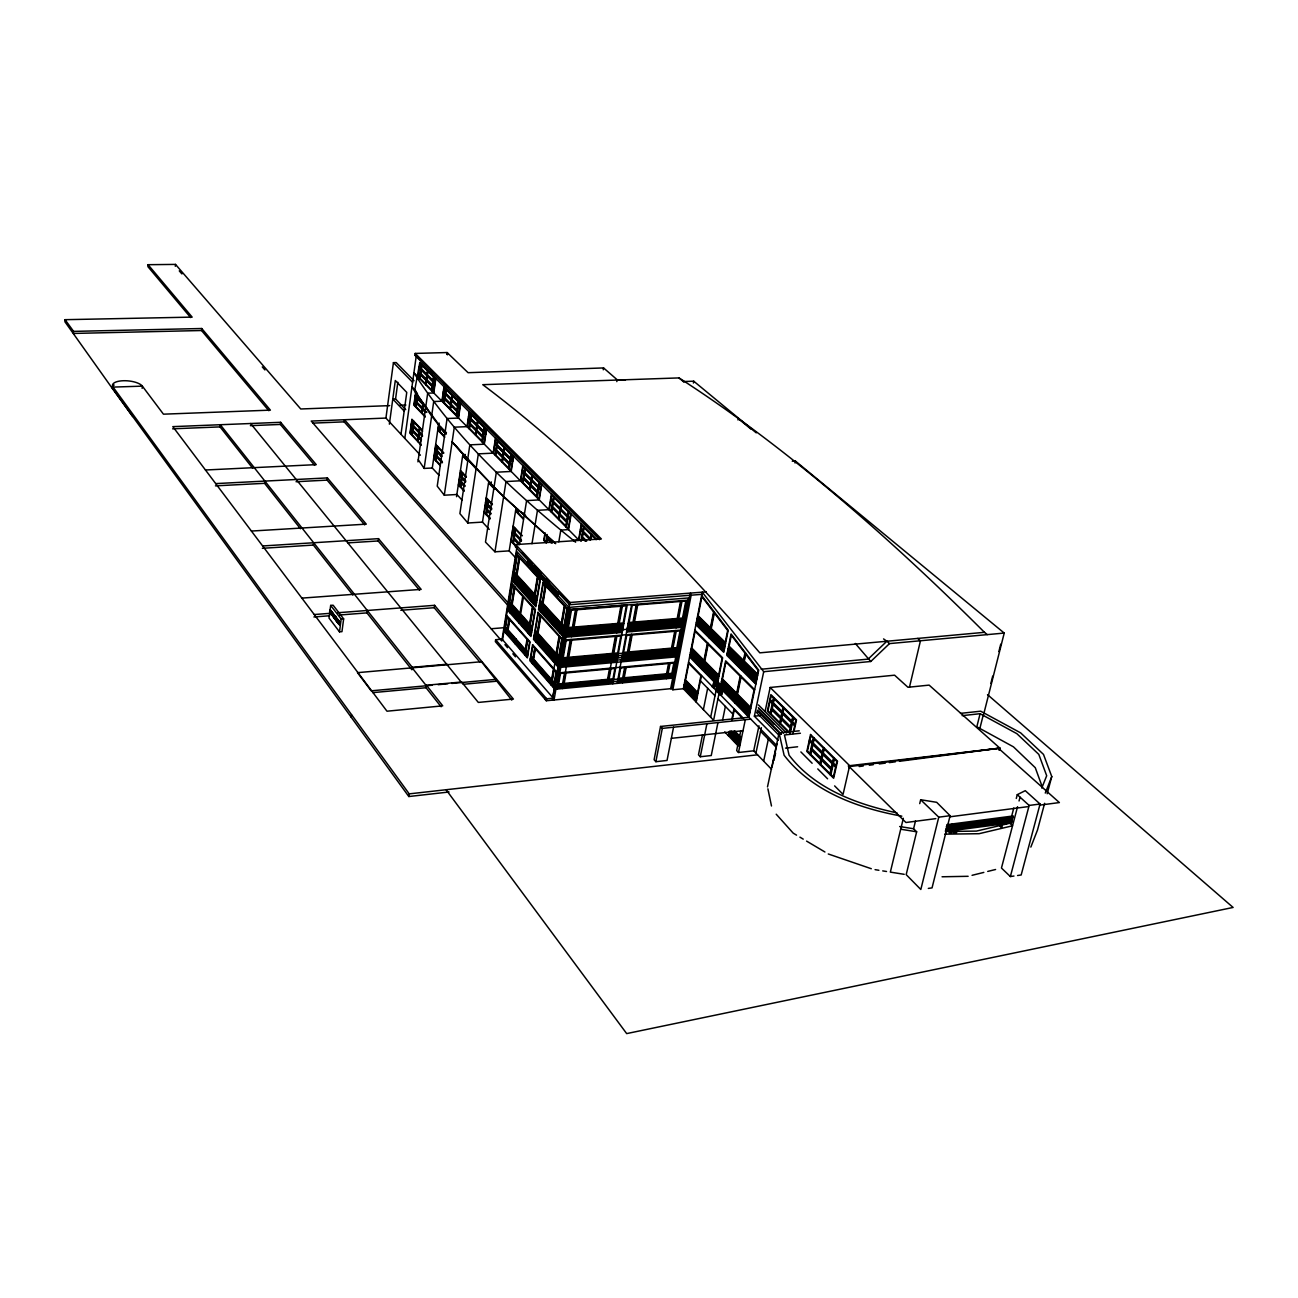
<?xml version="1.0" encoding="UTF-8"?>
<svg xmlns="http://www.w3.org/2000/svg" width="1298" height="1298" viewBox="0 0 1298 1298"><rect width="100%" height="100%" fill="white"/><g stroke="black" fill="none" stroke-linecap="round" stroke-linejoin="round"><path stroke-width="1.5" d="M551.472 586.42C551.05 586.631 550.741 587.832 551.65 587.945M333.748 615.609L333.846 615.852A4.429 1.623 85.9 0 1 333.732 616.696L333.44 616.404A4.332 1.59 85.8 0 1 333.537 615.755L333.764 615.982A3.018 1.103 85.9 0 1 333.667 616.599L333.716 615.56M330.26 613.062L330.211 612.202A4.316 1.59 85.9 0 1 330.309 611.536L331.996 613.63A4.543 1.655 85.9 0 1 331.899 614.279L330.73 613.63L330.974 611.488A4.316 1.59 85.9 0 0 330.893 612.153L330.925 612.997L331.412 611.228L329.773 611.407L332.126 612.607L329.578 612.121L329.903 610.174L330.974 610.644L330.617 613.467L330.633 612.039M332.921 615.56L334.413 616.647A4.429 1.623 85.9 0 0 334.511 615.982L334.203 615.706A4.332 1.59 85.8 0 0 334.105 616.355L333.862 617.718L335.225 617.962A4.348 1.59 85.8 0 0 335.127 618.611L335.371 619.698L337.48 619.146L337.091 621.985L336.993 619.422M333.132 614.814L334.835 615.723L334.235 618.189L336.912 618.4M336.263 619.941L335.744 617.816L335.306 619.6L337.658 619.373L337.772 622.829L337.805 620.412A4.348 1.606 85.8 0 0 337.707 621.077L337.772 622.829L338.6 622.213A4.348 1.606 85.8 0 1 338.697 621.564L338.989 621.839A4.446 1.639 85.8 0 1 338.892 622.505L338.226 620.12L335.809 620.266L336.117 617.767L335.306 619.324M338.34 623.575L337.967 620.249L338.389 622.618A4.446 1.639 85.8 0 0 338.324 621.888L338.015 621.612A4.348 1.606 85.8 0 0 337.918 622.277L338.535 623.819L339.151 621.32L338.21 623.397L339.492 624.078L339.362 623.218A4.365 1.606 85.8 0 1 339.459 622.569L338.226 622.553M339.346 621.58L338.778 624.16L338.697 623.283A4.365 1.606 85.8 0 1 338.794 622.618L338.875 622.618M330.941 611.52L331.607 611.472C331.753 615.301 330.081 611.553 332.515 612.656L332.256 614.765A2.807 1.022 85.9 0 0 332.353 614.149L332.434 614.019A4.543 1.671 85.9 0 1 332.337 614.846L332.256 614.765M834.63 785.89L843.067 794.376L849.655 765.674L999.882 748.151L999.33 750.276L999.882 748.151L929.125 685.117L907.951 687.275L894.582 675.187L770.168 687.469L765.139 711.207M337.691 621.693L337.983 620.736M529.973 563.154C530.476 563.851 528.821 564.273 529.876 565.539M332.353 614.798L332.564 614.23A4.543 1.671 85.9 0 0 332.661 613.581L332.596 613.548A2.807 1.022 85.9 0 1 332.531 614.035L332.953 614.603A2.807 1.022 85.9 0 0 333.018 614.1L333.099 614.132A4.543 1.671 85.9 0 1 333.002 614.781L330.941 613.905L331.671 613.483M545.777 580.855C543.976 580.417 545.436 580.141 545.29 582.039M551.147 586.193L551.553 587.426L551.131 586.453M337.934 621.077L336.928 620.298M338.648 622.488L338.924 621.774A3.034 1.12 85.8 0 1 338.827 622.407L338.778 623.77M556.696 592.926C557.231 590.038 554.814 595.165 557.085 594.046L557.767 595.425L557.069 593.738M334.219 617.524L334.43 615.544L334.024 617.929L335.355 617.491M339.005 623.511L339.119 621.985M339.119 622.959L339.216 621.418L336.133 620.687L336.458 618.74L336.653 621.369L338.583 620.996L338.145 623.316M389.724 405.625L300.747 408.984L175.506 264.403L148.069 264.695L192.153 317.118L65.062 319.681L64.9 321.726L112.894 389.238L408.821 796.534L449.076 791.991M65.062 319.681L73.58 331.379L73.418 333.44L201.531 330.519L268.848 410.72M335.517 618.124L334.332 617.41L334.657 615.463M336.182 618.075L335.89 617.897A4.348 1.59 85.8 0 0 335.793 618.562L335.841 619.422L336.993 618.497L336.685 619.568M758.373 712.018L757.464 711.272L756.653 712.618L779.4 735.641M148.069 264.695L147.891 266.625L190.66 317.572M142.147 388.362L142.358 386.139A15.333 5.776 5.4 0 0 123.359 380.736A15.333 5.776 5.4 0 0 113.088 387.096L112.894 389.335A15.316 5.792 5.4 0 1 114.143 385.003M333.927 617.799C336.052 613.97 330.536 617.572 332.58 613.678L333.262 614.068M175.311 266.317L175.506 264.403M334.527 617.67L335.955 617.167L334.965 615.869L334.641 617.799L334.722 616.988M338.6 621.304L338.47 623.738L339.865 623.705L339.005 622.878M201.531 330.519L201.742 328.508L73.58 331.379M330.601 611.098L330.098 612.786L329.903 610.174M331.704 612.526L331.493 614.619L333.846 614.392L333.635 616.485L334.024 614.635L332.661 614.733M335.744 617.816L335.468 619.292M339.167 624.663C338.567 619.925 340.011 626.415 339.151 624.111M339.849 624.598L339.995 622.423L339.833 624.046M252.721 468.27L220.027 426.896L220.271 424.722L412.245 667.302L411.888 669.768L366.945 612.883L367.269 610.482M333.992 615.512L335.29 617.215L334.965 619.162L333.667 617.459L334.089 614.717M335.29 618.075L335.371 619.065M337.172 620.72L336.993 619.876M339.752 622.748L339.865 623.705M331.509 613.727L332.694 613.127L331.412 611.228M330.73 613.63L332.11 613.581A2.807 1.022 85.9 0 1 331.85 614.084L331.98 612.396M330.114 611.893L330.195 611.082L330.341 613.045M330.876 611.017L329.773 611.407M334.105 618.043L334.186 615.836M335.711 618.27L335.614 619.097L335.257 618.205M336.296 619.049L336.377 618.221L334.9 619.065L335.29 616.29M339.281 622.943L338.827 623.267M542.759 576.88C540.763 581.958 544.008 574.462 541.98 578.113C538.751 570.958 541.947 580.806 539.546 573.976M334.884 617.475L335.062 615.982M554.149 591.304C555.869 588.919 550.758 592.277 554.538 588.708M300.487 528.757L264.614 483.327L264.873 481.087M314.684 465.333L280.368 424.446L280.628 422.304L172.829 426.636L386.982 711.207L442.748 705.852L426.425 685.23L461.634 682.002L478.329 702.429L513.408 699.07L434.57 605.322L337.805 612.737M330.584 611.893L330.779 610.401M352.894 595.084L313.386 545.063L313.678 542.742M364.689 524.879L327.112 480.114L327.388 477.907L215.695 483.602M530.411 565.23L531.207 566.074M507.989 605.501L344.181 421.85L344.457 419.741L508.378 603.148M330.666 605.403L329.027 618.075L339.508 631.85L341.958 631.655L343.646 618.886L333.115 605.209L330.666 605.403L341.179 619.081L339.508 631.85M529.681 563.202L529.487 565.279L529.957 563.413M420.406 455.209L385.928 418.07L393.424 362.645L396.198 362.564L414.046 380.768M389.368 424.186L395.306 380.509L406.761 392.402L400.985 434.278M351.158 717.177L351.515 714.614M405.706 409.649L395.566 398.957L397.837 382.277M419.514 590.201L378.172 540.958L378.497 538.654L262.634 545.971M599.546 539.644L414.954 355.327L415.214 353.429L447.112 352.537L468.091 372.688L603.586 367.934L617.15 379.746L625.555 379.746L616.875 380.168M404.814 438.399L416.285 355.701L420.584 359.984M411.888 435.317L413.851 421.282M415.831 407.183L417.583 394.592M419.806 378.789L421.801 364.478M417.745 441.58L419.741 427.496M421.736 413.332L423.067 403.856M425.76 384.825L427.788 370.449M417.956 461.861L427.691 393.18L433.792 392.969L435.836 378.529M431.763 390.909L433.824 376.501M439.065 475.311L432.283 468.01L424.154 468.416L433.71 401.52L441.92 401.212L444.013 386.69M446.837 354.435L447.112 352.537M447.518 352.926L447.437 354.808M432.283 468.01L438.594 424.284M439.097 423.067L438.14 429.654L439.6 431.179L440.2 427.058M435.657 460.709L437.718 446.463M439.795 432.153L440.493 427.35L445.409 432.461M443.965 403.289L446.074 388.751M450.163 409.568L452.304 394.981M462.088 500.119L456.88 494.506L444.289 495.203L454.3 427.188L467.004 426.653L469.211 411.888M456.425 415.928L458.583 401.277M460.693 403.386L458.535 418.053L447.08 418.524L437.231 486.166L444.289 495.203M479.887 662.126L434.213 607.707L434.57 605.322M408.821 796.534L409.211 793.873L113.088 387.096L142.358 386.139L163.451 414.176L270.39 410.136L201.742 328.508M441.109 706.777L426.052 687.729L426.425 685.23M456.539 496.696L462.623 455.923L467.312 460.79M464.976 454.349L464.554 457.139L463.029 455.549M460.401 487.156L462.575 472.683M464.749 458.129L465.236 454.884M469.146 428.811L471.352 414.046M475.587 435.365L477.826 420.52M489.281 529.422L482.483 522.104L467.832 522.997L478.345 453.862L493.143 453.148L495.463 438.156M250.611 423.505L461.553 682.537M482.11 441.969L484.381 427.074M331.039 611.601L331.104 612.332M486.588 429.281L484.3 444.192L469.844 444.857L467.621 459.735L503.608 496.761L555.268 543.213M482.483 522.104L488.535 482.905L494.749 489.378M486.182 514.689L488.454 499.99M490.758 485.209L491.261 481.899M495.365 455.403L497.702 440.395M502.099 462.234L504.451 447.161M515.777 557.962L509.189 550.871L494.944 551.812L506.009 481.558L520.401 480.795L522.834 465.544M508.897 469.13L511.282 453.992M513.586 456.296L511.185 471.45L496.355 472.212L485.484 542.093L494.944 551.812M509.189 550.871L516.101 507.68M495.641 639.703L546.636 698.795L553.273 698.162L502.099 639.168L495.641 639.703L495.333 641.601L546.296 700.742L671.715 688.589L672.835 689.773L683.365 688.751L713.608 720.293L719.043 693.408L743.624 718.524M518.113 509.514L517.659 512.402L516.004 510.666M513.051 543.408L515.452 528.464M517.87 513.44L518.405 510.082M522.721 483.148L525.171 467.88M415.214 353.429L601.363 538.946L515.695 544.592L515.338 546.75L569.562 604.738L701.845 594.354M502.099 639.168L516.929 547.221L515.841 547.285M511.785 700.109L481.461 661.72L357.485 672.656L371.163 690.828L432.218 685.23M502.586 639.719L516.815 551.553L568.394 606.815L552.753 697.545M504.468 631.672L507.015 615.82L530.038 641.845L527.377 657.891L503.981 631.104M519.622 543.797L526.599 500.622L539.238 499.892L541.769 484.479M529.746 490.271L532.229 474.954M506.918 634.462L509.481 618.611M510.341 613.305L514.673 586.599M515.111 583.922L519.476 556.939M536.853 497.475L539.368 482.077M527.442 563.316L527.994 561.077M528.383 562.813L527.929 562.342M515.322 644.084L516.133 639.103M518.811 622.813L520.206 614.262M531.985 543.748L537.469 510.325L548.859 509.66L551.439 494.149M531.077 565.928C529.422 566.593 530.655 562.586 530.785 566.415M531.288 567.048L531.288 564.598L530.655 566.269M531.937 567.745L530.963 567.08L531.288 564.598M531.596 567.761L531.628 564.971M334.706 617.88L335.192 616.161M533.624 569.562L533.592 567.064L531.953 565.685L534.046 570.195L532.391 568.605L533.121 566.934M532.569 566.253C532.261 571.298 531.482 565.101 533.024 566.739M532.245 565.896L533.072 566.512M532.066 568.264L532.375 566.415M533.397 569.692L534.062 567.567L534.208 570.049M533.721 569.66L534.062 567.567M535.084 569.043C535.344 575.274 536.723 565.733 535.393 571.639M535.506 569.4L535.587 571.331L535.425 569.4M535.068 571.104L535.425 569.027M535.717 572.175L536.723 572.872L535.717 572.175C534.776 568.021 538.41 572.061 536.155 570.455L535.879 572.077M536.042 572.142L536.382 570.049M536.512 571.899L536.334 571.331M537.291 571.396L537.404 573.602M537.697 572.321L537.421 573.992L537.615 571.38M537.421 573.992C539.027 568.995 537.291 577.74 538.102 571.899M538.751 572.596C537.761 578.973 539.222 569.303 538.021 574.187L538.913 574.089M544.884 533.592L543.765 540.406L546.166 542.905L547.01 537.794L551.877 542.824M524.846 654.987L527.507 638.957M528.4 633.602L532.861 606.637M533.316 603.911L537.843 576.653M545.387 533.007L544.219 540.033L545.955 541.834L547.172 534.516M538.978 572.824C540.082 574.089 538.248 572.126 538.297 574.933M539.368 574.576C537.891 571.98 541.574 576.734 539.238 575.777C538.54 572.45 541.85 575.144 540.731 576.231M330.244 612.072L330.568 610.125M331.315 612.445L331.104 614.116L332.142 614.019M331.671 611.569L331.607 613.84M333.959 614.554L333.505 616.323L333.067 615.009M333.067 615.998L333.294 614.603L332.969 616.534C338.729 616.745 332.905 615.106 334.219 616.858M337.74 620.866L335.89 620.363L336.425 617.751M540.276 577.058L540.812 574.803M551.293 512.11L553.873 496.599M546.62 542.548L547.237 538.865L551.196 542.97M541.947 576.02C539.952 580.79 542.596 572.97 541.98 578.113M541.217 578.081L541.444 575.841M543.294 579.914L542.613 578.551C543.408 579.589 542.223 576.085 541.639 578.129M543.408 578.227L544.819 579.086L544.479 581.179L543.781 577.967M543.424 580.449L544.073 578.551M544.138 581.212L543.878 578.73M532.456 663.716L535.165 647.621M536.058 642.234L540.601 615.138M541.055 612.413L545.647 585.041M546.912 581.699L547.091 584.36L546.912 581.699L547.091 583.354L548.145 582.64L547.285 584.197M558.627 519.557L561.239 503.965M330.974 610.644L330.114 610.449M331.85 612.705L331.525 614.652L332.369 612.478L330.098 612.786M332.288 615.041L333.083 613.419L332.272 613.711M334.089 615.155L332.58 614.116L332.548 615.56M333.716 614.23L333.148 616.793L332.937 613.224M332.775 616.29L333.245 613.63M333.083 616.696L333.343 614.684M334.706 616.501L334.608 618.708L336.636 619.406L336.701 618.124L337.48 619.146M335.436 618.854L335.647 617.183M335.565 619.016L335.858 617.037M336.782 621.093L337.302 619.357M337.512 622.488L337.658 619.373M551.488 586.177L550.303 587.816L547.967 585.317L548.324 583.208L549.654 584.246L548.746 583.565M547.967 585.317L548.648 583.175M548.778 585.041L548.6 584.457M549.005 586.144C549.086 581.585 548.794 588.108 551.472 588.594M549.168 586.209L549.508 584.1M549.606 587.069L550.384 585.317M549.946 587.037L550.303 584.944M550.433 586.81L550.806 586.55M558.821 541.801L560.801 530.103L568.54 529.6L571.201 513.927M552.98 587.816C551.017 584.895 554.1 590.282 554.1 591.547M551.423 587.28L552.364 587.426L551.845 589.47L552.039 587.459M552.883 587.702L552.429 590.087L552.542 587.718M555.414 592.44L554.473 592.277L554.165 589.13M553.808 591.596L555.025 590.006L554.473 592.277M554.798 592.245C556.29 588.189 554.327 593.559 557.166 593.04M566.042 527.085L568.702 511.428M555.512 593.397L555.706 590.736M333.57 615.398L332.986 614.197M336.896 621.677L336.263 620.412M338.421 620.801L337.999 622.732L337.496 620.525M339.411 621.661L339.135 623.673L339.557 622.569M545.306 699.59L545.647 697.643M546.296 700.742L546.636 698.795M603.262 369.8L603.586 367.934M334.9 618.14L335.16 616.599M551.115 685.068L559.535 635.988M560.022 633.229L564.76 605.566M573.116 540.163L578.6 539.806L581.309 524.051M579.086 539.433L580.644 530.395L582.477 532.245L580.904 541.282M569.611 603.489L552.413 699.492M569.562 604.738L569.952 602.499L515.695 544.592M554.051 699.995L570.049 607.302L688.216 597.972L670.66 688.686M581.439 540.633L583.857 526.599M557.02 689.076L570.779 609.476L686.723 600.244L671.65 678.205M562.553 688.557L571.088 639.443M571.558 636.718L576.377 609.022M616.81 381.628L617.15 379.746M591.58 534.305L590.655 539.611L580.401 529.308M591.142 539.222L591.807 535.409L596.042 539.66M607.415 684.306L616.258 635.598M616.761 632.889L621.742 605.42M612.818 683.786L627.226 604.982L570.779 609.476M617.15 683.381L631.607 604.608M622.553 682.862L625.522 666.766M626.512 661.38L631.509 634.284M632.012 631.574L637.058 604.187M693.392 383.056L693.732 381.19L683.332 381.547M666.361 678.708L669.427 662.743M670.449 657.405L675.625 630.52M676.144 627.826L681.369 600.666M755.809 684.111L726.75 655.312L731.082 633.959L758.73 670.19L748.897 717.242L660.536 726.458L654.111 759.736L655.879 761.699L667.042 760.45L673.532 727.221M655.879 761.699L662.304 728.389L660.536 726.458M671.715 688.589L689.644 596.042M690.098 595.279L690.52 593.089M335.955 618.01L336.052 619.633L336.312 618.562M672.835 689.773L691.169 595.198M683.365 688.751L702.267 592.164L763.711 671.699L870.78 661.493L889.503 643.597L1004.23 633.067L983.397 715.36M737.994 419.984L738.27 418.605L751.007 429.135M696.166 702.104L701.472 675.447M702.526 670.092L707.881 643.11M708.968 637.691L714.111 611.731M330.503 612.461L330.909 610.563L330.049 610.806M703.386 709.633L707.67 688.248M702.526 734.684L698.486 754.819L700.271 756.75L711.255 755.533L717.956 722.564M700.271 756.75L706.923 723.716M717.048 683.154L703.078 669.752L718.216 684.208L718.67 682.991L703.646 666.961L717.356 681.645M710.671 717.226L716.09 690.39L688.557 662.256M721.153 685.49L735.317 699.882L720.844 685.214L719.676 685.328L717.307 691.931L720.471 695.144L722.077 693.813L718.654 691.623L719.238 690.001L722.467 691.996L722.872 690.877L719.644 688.881L721.315 687.356L719.644 688.881M722.58 720.163L725.387 706.437M728.454 735.788L729.33 731.472L738.87 741.385M731.748 719.709L734.019 708.708M735.139 703.256L740.769 675.852M741.904 670.336L745.506 652.862M732.234 719.822L734.279 709.892L742.018 717.794M795.025 462.997L795.431 461.05L792.251 461.212M740.769 730.758L736.664 750.585L738.481 752.499L753.7 750.812L771.547 769.292M738.481 752.499L745.312 719.709M539.708 574.138L539.822 576.263M778.183 740.314L754.365 716.204L763.711 671.699M753.7 750.812L758.973 725.793M755.923 753.1L761.342 727.675M770.493 714.338L774.03 697.707M763.662 761.131L768.319 739.26M779.984 723.846L783.586 707.15M767.491 786.913L779.076 732.997L799.244 730.823M772.018 767.102L777.031 743.624M774.03 760.222L775.555 753.132M789.606 733.484L793.256 716.707M790.222 733.159L792.315 723.521L794.652 725.858L792.981 733.565M794.068 731.115L796.501 719.919L770.866 694.592L767.345 711.19L788.243 732.104M810.13 754.722L813.878 737.799M820.125 764.733L823.938 747.729M830.249 774.874L834.111 757.789M334.154 618.108L334.527 616.209M909.46 687.21L920.46 640.758L917.767 638.421M334.316 616.664L334.332 616.55A3.018 1.103 85.9 0 0 334.43 615.917M553.11 590.833L553.126 588.351M903.343 818.292L890.347 872.11L904.203 874.317M919.73 803.624L920.671 799.746L938.762 817.172L920.817 889.503L906.182 874.625L916.664 831.775L913.597 828.757L915.479 821.017M329.806 612.396L330.244 610.612M331.201 614.23L331.639 612.445M331.866 614.181L332.304 612.396M334.998 618.27L335.436 616.469L334.543 618.611M920.671 799.746L936.685 802.31L950.104 815.696L932.045 887.881L928.313 888.416M949.422 832.813L952.391 824.295L951.028 833.138L949.422 832.813L951.028 833.138M1041.759 788.064L1046.691 775.733L1038.806 754.398L1016.853 733.662L980.104 713.705L976.826 726.799L1013.446 746.837L1035.285 767.718L1042.456 787.399M990.861 683.429L992.694 676.128M998.876 651.531L1000.742 644.165M979.86 728.486L983.154 715.376M338.989 620.898L336.36 620.996L336.036 618.189L336.555 620.314M1000.174 826.485L1003.176 818.146L1001.764 826.907L1000.174 826.485L1001.764 826.907M944.717 834.16L979.049 833.705L1012.537 825.788L1009.812 823.24L1013.787 807.989M1016.285 798.465L1017.275 794.652L1025.274 790.677L1040.071 804.014L1021.169 874.982L1017.567 875.517M1017.551 806.707L1001.456 868.038L1010.363 876.556L1013.965 876.036M1019.044 800.98L1020.05 797.167M1010.363 876.556L1029.152 805.441L1017.275 794.652M1044.63 803.3L1037.491 830.022L1030.839 847.091M1047.178 793.743L1051.769 776.561L1043.495 754.414L1020.666 732.883L980.671 711.19L960.52 713.365M555.869 591.271L556.599 593.608M534.273 569.887L534.078 567.956M530.136 564.89L529.616 563.429M554.165 589.422L554.181 591.434L551.731 586.858M722.824 688.508L723.992 688.394L723.554 689.627L722.386 689.741L722.824 688.508L719.676 685.328M715.847 686.707L717.421 685.474L715.669 683.689L714.5 683.803L717.015 686.593L714.111 684.938L715.263 684.825L714.289 687.534L712.245 686.739L714.598 680.152L715.75 680.038M713.997 684.987L715.166 681.693M715.62 690.195L717.989 683.608L719.157 683.494L720.049 684.403L717.68 690.99L715.62 690.195L717.68 690.99M719.076 690.163L720.26 686.853M713.137 687.648L715.052 682.277L716.22 682.18L715.669 683.689M716.788 690.082L719.157 683.494M716.512 691.12L718.897 684.517L717.989 683.608M719.806 691.51L720.39 689.887M720.471 695.144L720.909 693.927L718.654 691.623M719.238 690.001L721.299 692.11L721.704 690.99M715.052 682.277L717.048 684.322L718.67 682.991M1045.263 793.062L1051.769 776.561M528.124 564.03L529.081 564.679L529.032 562.196L528.659 563.494M528.416 563.332L529.065 562.521L528.335 563.527M533.154 569.433L533.592 567.064M532.813 568.053L533.137 567.258M539.465 574.414C539.871 578.811 540.439 571.591 539.773 576.117M546.361 583.208L546.036 581.05M545.695 581.845L546.361 581.017M553.143 589.292L552.753 588.221L552.299 589.957M542.953 577.756L543.294 578.892L541.964 578.859M541.639 578.535L542.24 577.123M542.58 577.091L541.526 578.405M545.387 582.542C545.436 580.092 547.578 583.191 545.614 582.039M529.032 562.196L527.994 563.884M533.446 566.901L532.521 568.751M557.004 594.241L557.88 593.056L557.426 595.457M542.191 579.103C543.538 574.187 543.911 582.77 542.532 578.746M542.515 579.086L543.408 577.561M546.328 580.693L545.257 582.396M556.972 594.581L557.88 593.056M544.933 579.93L545.452 580.871M533.835 569.871L534.159 567.956M535.441 571.282L535.182 569.416M1003.841 818.827L1002.316 818.421M953.089 824.895L951.499 824.457M547.221 583.5L548.145 582.64M554.278 589.162L553.905 591.32M889.503 643.597L886.842 641.244L868.135 659.108L761.196 669.233M533.997 569.919L533.738 567.599M1012.521 818.86L1012.262 817.821L1012.521 818.86L946.437 827.605M1011.337 821.748L1011.596 822.786L1011.418 821.731L945.447 830.493M545.03 582.072L545.274 579.865M972.056 875.323L983.819 872.402M987.729 871.429L995.582 869.498M1009.812 823.24L976.469 831.093L945.415 831.499L1011.515 822.802M1012.894 816.004L1012.911 817.059L1012.894 816.004L946.794 824.668M1011.807 819.865L1011.905 820.936L1011.807 819.865L945.82 828.595M946.891 825.755L1012.911 817.059M946.339 826.518L1012.424 817.821M945.918 829.682L1011.905 820.936M859.195 766.55L863.219 766.015M869.254 765.236L873.262 764.7M879.298 763.922L885.333 763.127M889.341 762.607L895.377 761.812M899.4 761.293L999.882 748.151L849.184 766.615M938.762 817.172L950.104 815.696M1029.152 805.441L1040.071 804.014M935.842 818.632L905.939 822.51L848.34 765.788L849.152 767.864M949.779 816.815L1027.497 806.707M1039.455 805.166L1059.379 802.57L998.486 748.281M409.211 793.873L757.545 754.803M785.533 748.119L797.621 746.772M800.412 733.24L784.446 734.976L789.087 755.209C814.82 788.86 856.891 804.306 896.983 812.889M962.126 715.652L980.104 713.705M671.374 738.335L743.024 730.677M754.365 716.204L760.336 715.571M662.304 728.389L750.747 719.141M717.307 691.931L718.475 691.818M721.299 692.11L722.467 691.996M720.909 693.927L722.077 693.813M717.048 684.322L718.216 684.208M718.897 684.517L720.049 684.403M712.245 686.739L714.289 687.534M555.917 689.189L672.705 678.108M557.767 684.744L672.461 673.97M557.394 686.918L672.056 676.096M984.501 632.321L759.817 652.845A7084.646 1269.785 72.2 0 0 484.949 386.317L482.759 384.679L678.951 377.913L681.385 379.438A6268.886 1360.32 70 0 1 984.484 632.353L987.259 634.625M559.844 672.786L674.733 662.256M438.091 684.695L447.859 683.786M451.769 683.429L496.274 679.341M372.851 692.629L426.052 687.729M463.175 684.306L495.966 681.272M561.531 662.97L676.582 652.634M561.158 665.16L676.177 654.776M560.785 667.334L675.771 656.918M412.245 667.302L447.129 664.219M562.294 658.589L677.426 648.351M561.92 660.779L677.004 650.493M565.993 637.188L622.213 632.418M626.577 632.029L681.466 627.372M564.403 640.011L680.947 630.065M567.518 628.346L623.819 623.673M628.183 623.283L683.154 618.724M567.129 630.568L623.413 625.863M627.778 625.474L682.732 620.882M566.755 632.775L623.008 628.054M627.372 627.664L682.31 623.056M622.716 629.66L627.08 629.303M566.366 634.982L622.618 630.244M626.983 629.838L681.888 625.214M491.147 628.751L504.922 627.632M336.133 620.687L339.103 620.574M569.952 602.499L706.274 591.856M336.799 620.639L339.459 621.742M337.318 622.245L338.454 622.78M337.383 622.326L338.178 622.44A3.034 1.12 85.8 0 0 338.243 621.839M330.033 611.796L331.801 611.715M557.767 593.218L557.426 594.419L557.426 593.251M314.23 614.538L329.952 613.337M332.077 614.928L333.732 614.96M331.947 615.203L333.472 615.82M333.424 615.203L334.3 614.992M313.921 616.972L329.627 615.755M332.256 615.609L333.213 615.512M339.459 615.009L366.945 612.883M400.79 610.287L434.213 607.707M332.645 616.128L335.63 616.031M333.862 616.793L334.608 616.842M334.933 616.761L335.809 617.394L333.667 617.459M341.179 619.081L343.646 618.886M335.533 619.909L337.886 619.681M554.7 590.022L555.333 592.829M552.964 590.671L553.337 589.308M301.866 598.118L421.152 589.373L378.497 538.654M547.075 581.877L547.545 583.175M548.145 585.22L548.665 586.063M540.795 577.626L540.487 574.819M530.768 564.046L530.85 566.593M528.74 564.711L529.178 562.342M262.358 548.308L313.386 545.063M347.994 542.872L378.172 540.958M251.406 531.06L366.279 524.149L327.388 477.907M215.452 485.858L264.614 483.327M296.041 481.72L327.112 480.114M205.457 470.006L316.241 464.635L280.628 422.304M385.928 418.07L311.228 421.071L501.791 641.05M172.618 428.827L220.027 426.896M250.368 425.663L280.368 424.446M312.915 423.132L344.181 421.85M399.833 405.236L405.901 405.008M395.566 398.957L392.791 399.07L404.181 411.093M414.954 355.327L415.895 355.311M942.056 876.783L968.13 876.296M952.862 832.651L956.74 832.602M901.85 816.166C858.108 808.2 812.142 791.553 784.106 755.241L779.076 732.997M899.66 826.534L913.597 828.757M900.698 829.227L916.664 831.775M875.079 869.66L878.892 870.277M882.721 870.893L886.534 871.493M828.27 853.97L871.299 868.719M796.55 835.149L793.224 833.17L776.204 814.203M799.893 837.145L803.235 839.125M806.577 841.104L824.928 851.991M883.565 638.908L886.842 641.244M575.614 542.207C514.933 492.997 456.344 439.032 413.916 372.802L578.6 539.806M795.431 461.05L1004.23 633.067M693.732 381.19L756.263 432.867M555.722 543.684L498.318 491.699L452.126 441.904L476.074 468.821M678.951 377.913L683.803 381.953M987.518 694.641L1233.1 907.448L626.674 1033.597L446.09 789.736M870.78 661.493L855.301 643.467M697.594 616.096L725.533 643.581M728.535 646.534L757.675 675.203M770.168 687.469L849.655 765.674M697.156 618.254L725.079 645.771M728.081 648.74L757.205 677.442M696.734 620.412L724.641 647.962M727.643 650.931L756.75 679.665M696.312 622.586L724.203 650.168M727.205 653.121L756.28 681.888M695.89 624.744L723.765 652.342L728.227 630.211L701.65 595.376M769.698 700.125L795.285 725.533M809.303 740.152L836.236 766.891M694.836 630.13L722.661 657.81L717.177 684.987L689.595 656.934M754.657 689.66L725.647 660.796L720.585 685.831L749.352 715.052M771.661 708.805L790.823 727.902M811.38 749.092L831.531 769.195M430.611 369.995L433.483 372.851M443.51 382.861L447.81 387.145M457.837 397.156L462.137 401.439M472.164 411.45L599.692 538.67M596.772 539.514L419.822 362.499L414.565 391.055L444.954 433.143L431.017 415.165L411.937 386.982L415.847 391.006L413.867 405.154L425.306 417.064M758.389 704.879L786.491 733.062M758.292 707.67L783.554 733.046M419.157 367.269L435.154 383.348M443.316 391.542L459.963 408.286M468.464 416.82L485.825 434.262M494.684 443.17L512.775 461.358M522.023 470.639L540.925 489.622M550.579 499.324L570.309 519.168M758.811 708.838L774.241 724.365M590.168 539.984L583.191 532.959L582.526 536.755L586.712 540.974M800.882 751.931L812.126 763.256M817.756 768.903L827.605 778.816M757.318 710.217L781.153 734.23M758.259 711.418L780.925 734.246M420.471 374.019L432.445 386.123M444.679 398.454L457.139 411.044M469.876 423.894L482.872 437.02M496.144 450.406L509.692 464.1M523.548 478.07L537.697 492.348M552.153 506.95L566.934 521.877M582.039 537.129L585.885 541.006M582.283 538.232L585.057 541.039M691.266 648.383L718.93 676.323M721.899 679.325L750.731 708.448M690.844 650.525L718.492 678.481M721.461 681.499L750.276 710.655M690.422 652.651L718.054 680.655M721.023 683.657L749.822 712.845M690.017 654.792L717.616 682.813M714.598 680.152L717.502 683.105M720.147 687.469L722.386 689.741M720.147 688.005L776.253 745.068M760.514 731.326L776.253 747.291M719.53 692.889L721.639 695.03M393.424 362.645L412.602 382.277M700.401 680.801L715.003 695.777M717.956 698.811L732.899 714.143M417.437 393.408L416.025 391.947L415.555 395.355L416.966 396.815M417.518 397.366L422.888 402.915M415.182 395.728L426.653 407.572M425.955 407.604L423.245 404.814L422.775 408.221L426.831 412.44M734.636 730.806L741.044 737.442M440.866 426.977L446.447 432.769M547.48 537.437L552.753 542.905M685.019 680.298L697.853 693.603M734.311 731.391L741.142 738.465M416.496 402.477L425.987 412.31M522.851 512.742L525.641 515.63M733.046 730.985L740.736 738.951M425.29 412.358L422.58 409.551L422.093 412.959L424.803 415.782M446.252 434.116L440.671 428.324L440.184 431.78L444.354 436.128M521.407 512.077L525.203 516.004M732.916 731.65L740.59 739.617M684.598 682.407L697.432 695.728M731.147 730.725L739.325 739.227M731.326 731.829L739 739.795M729.914 731.147L738.87 740.444M684.192 684.517L697.01 697.853M465.155 457.756L467.475 460.173M488.957 482.531L490.547 484.186M491.163 484.835L494.798 488.616M518.308 513.067L523.354 518.324M739.828 743.3L729.606 732.656L739.698 743.949M437.767 430.027L444.711 437.264M515.566 511.039L523.435 519.232M683.77 686.642L696.588 699.979M728.892 733.63L739.795 744.971M739.373 745.474L729.151 734.814L739.243 746.123M724.722 731.894L737.978 745.717M422.11 429.995L411.904 419.238L409.957 433.24L421.298 445.36M435.706 444.322L443.835 452.921M460.466 470.444L466.388 476.707M486.263 497.669L492.445 504.192M513.164 526.031L522.38 535.766M422.613 431.277L419.919 428.437L419.432 431.828L422.126 434.668M443.462 453.278L437.913 447.437L437.41 450.86L441.563 455.257M466.225 477.323L462.769 473.673L462.25 477.145L465.706 480.812M492.266 504.808L488.665 500.996L488.113 504.533L491.715 508.345M520.693 534.792L515.663 529.503L515.079 533.089L521.358 539.725M411.255 423.911L422.629 435.966M435.008 449.076L441.92 456.393M459.735 475.279L465.674 481.558M485.501 502.569L491.682 509.108M512.369 531.028L521.569 540.779M421.947 435.982L419.254 433.143L418.783 436.517L421.461 439.373M441.385 456.588L437.231 452.191L436.728 455.614L442.261 461.488M465.511 482.158L462.039 478.491L461.52 481.964L464.976 485.647M491.504 509.725L487.902 505.912L487.35 509.433L490.952 513.262M521.131 541.136L514.868 534.484L514.284 538.07L519.297 543.408M412.553 430.644L420.779 439.405M436.355 455.971L442.456 462.461M461.131 482.337L464.944 486.393M486.945 509.789L490.92 514.024M513.846 538.427L519.378 544.3M421.266 440.687L418.589 437.832L418.118 441.206L420.795 444.078M442.066 462.818L436.534 456.945L436.047 460.352L440.184 464.781M463.629 485.776L461.325 483.327L460.806 486.782L464.246 490.482M489.541 513.359L487.139 510.812L486.588 514.332L490.19 518.178M519.07 544.803L514.057 539.465L513.489 543.051L515.987 545.712M522.331 552.98L531.791 563.089M534.484 565.977L541.234 573.181M546.636 578.957L549.346 581.845M558.805 591.937L568.248 602.045M433.646 458.551L440.395 465.771M458.308 484.9L464.213 491.212M483.992 512.353L490.141 518.924M510.779 540.958L515.809 546.344M527.653 561.093L528.594 561.985M528.708 562.212L528.886 564.857M536.058 570.082L537.031 571.023M542.921 577.432L542.953 579.946M543.456 577.983L544.495 579.103M548.324 583.208L549.314 584.262M549.963 584.96L550.952 585.917M557.394 592.91L557.588 595.62M536.885 571.639L536.042 571.12L536.837 571.883M540.455 575.923L541.12 577.594M549.946 586.015L550.758 586.777M546.036 583.24L546.15 580.871M514.008 572.596L537.34 598.037M539.919 600.86L564.208 627.34M513.651 574.738L536.966 600.211M539.562 603.035L563.835 629.546M513.31 576.896L536.609 602.386M539.189 605.225L563.446 631.753M512.97 579.038L536.252 604.56M538.832 607.399L563.072 633.959M509.254 602.012L532.375 627.859M534.938 630.714L559 657.599M508.913 604.154L532.018 630.001M534.581 632.872L558.627 659.79M508.556 606.28L531.661 632.158M534.208 635.03L558.254 661.98M508.216 608.405L531.304 634.316M533.851 637.188L557.864 664.154M505.149 627.453L528.091 653.624M530.622 656.512L554.506 683.754M504.808 629.562L527.734 655.75M530.265 658.654L554.132 685.912M452.126 441.904L467.978 459.719L459.881 513.602L467.832 522.997M504.922 644.652L507.55 647.702M512.84 653.803L515.468 656.837M179.27 270.893L181.915 273.943M262.277 366.912L264.922 369.946M412.164 667.837L426.344 685.766M332.272 613.273L331.688 614.441M337.253 621.304L337.042 621.125A4.348 1.606 85.8 0 1 337.139 620.46M114.386 390.828L132.72 416.528M540.958 575.322L540.942 577.772M418.264 459.703L424.154 468.416M767.897 788.827L771.483 805.993M554.846 590.184L555.09 592.472M543.278 577.74L543.294 578.892M528.74 562.537L528.74 563.689M411.434 424.852L410.314 432.883L411.709 434.376L412.829 426.344L411.434 424.852M412.083 420.179L411.612 423.537L413.024 425.03L413.494 421.655L412.083 420.179M415.376 396.669L414.24 404.781L415.652 406.242L416.788 398.129L415.376 396.669M419.335 368.21L418.199 376.404L419.627 377.832L420.763 369.638L419.335 368.21M420.017 363.44L419.53 366.88L420.958 368.308L421.428 364.868L420.017 363.44M412.732 431.585L412.261 434.96L417.567 440.622L418.037 437.248L412.732 431.585M413.381 426.912L412.91 430.287L418.232 435.933L418.702 432.559L413.381 426.912M414.03 422.239L413.559 425.598L418.881 431.244L419.368 427.853L414.03 422.239M416.674 403.418L416.187 406.809L421.542 412.391L422.028 408.984L416.674 403.418M417.323 398.697L416.853 402.104L422.223 407.653L422.694 404.246L417.323 398.697M420.649 374.976L420.179 378.399L425.566 383.867L426.052 380.428L420.649 374.976M421.315 370.206L420.844 373.629L426.247 379.081L426.734 375.641L421.315 370.206M421.996 365.419L421.509 368.859L426.912 374.295L427.399 370.855L421.996 365.419M426.62 380.995L426.133 384.435L431.585 389.952L432.072 386.512L426.62 380.995M427.285 376.209L426.799 379.649L432.266 385.165L432.753 381.693L427.285 376.209M427.967 371.406L427.48 374.862L432.948 380.346L433.435 376.891L427.967 371.406M433.321 382.261L432.137 390.536L433.597 392.012L434.781 383.721L433.321 382.261M434.003 377.458L433.516 380.914L434.976 382.391L435.463 378.919L434.003 377.458M435.203 450.049L434.019 458.194L435.479 459.752L436.663 451.59L435.203 450.049M435.885 445.295L435.398 448.719L436.842 450.26L437.345 446.837L435.885 445.295M443.51 392.515L442.31 400.822L443.786 402.331L444.987 393.992L443.51 392.515M444.208 387.664L443.705 391.152L445.182 392.645L445.685 389.14L444.208 387.664M444.857 399.427L444.354 402.915L449.984 408.594L450.487 405.106L444.857 399.427M445.571 394.576L445.052 398.064L450.682 403.743L451.201 400.238L445.571 394.576M446.269 389.724L445.766 393.229L451.396 398.875L451.899 395.371L446.269 389.724M451.071 405.69L450.552 409.195L456.231 414.938L456.75 411.434L451.071 405.69M451.785 400.822L451.266 404.327L456.945 410.071L457.464 406.55L451.785 400.822M452.483 395.955L451.98 399.459L457.675 405.187L458.194 401.666L452.483 395.955M458.048 407.134L456.815 415.538L458.34 417.08L459.573 408.659L458.048 407.134M458.778 402.25L458.259 405.771L459.784 407.296L460.303 403.775L458.778 402.25M459.93 476.269L458.697 484.543L460.206 486.166L461.455 477.875L459.93 476.269M460.66 471.434L460.141 474.906L461.65 476.512L462.169 473.04L460.66 471.434M468.659 417.81L467.41 426.263L468.935 427.821L470.217 419.368L468.659 417.81M469.405 412.878L468.87 416.431L470.411 417.988L470.947 414.435L469.405 412.878M470.071 424.884L469.535 428.421L475.393 434.359L475.928 430.806L470.071 424.884M470.817 419.968L470.282 423.505L476.139 429.427L476.674 425.874L470.817 419.968M471.547 415.036L471.012 418.589L476.885 424.478L477.421 420.909L471.547 415.036M476.544 431.423L476.009 434.976L481.915 440.963L482.467 437.41L476.544 431.423M477.291 426.474L476.755 430.044L482.678 436.014L483.213 432.445L477.291 426.474M478.037 421.526L477.502 425.095L483.424 431.05L483.976 427.464L478.037 421.526M483.829 433.045L482.531 441.596L484.105 443.202L485.42 434.635L483.829 433.045M484.592 428.08L484.04 431.666L485.614 433.256L486.166 429.67L484.592 428.08M485.712 503.575L484.397 511.996L485.987 513.667L487.285 505.246L485.712 503.575M486.458 498.675L485.923 502.212L487.496 503.884L488.048 500.347L486.458 498.675M494.895 444.176L493.565 452.775L495.171 454.397L496.501 445.798L494.895 444.176M495.658 439.178L495.106 442.78L496.712 444.387L497.28 440.785L495.658 439.178M496.355 451.428L495.787 455.03L501.888 461.212L502.456 457.594L496.355 451.428M497.118 446.431L496.566 450.033L502.683 456.198L503.235 452.58L497.118 446.431M497.897 441.417L497.345 445.019L503.462 451.169L504.03 447.55L497.897 441.417M503.089 458.243L502.521 461.861L508.686 468.107L509.27 464.473L503.089 458.243M503.884 453.213L503.316 456.831L509.481 463.061L510.065 459.427L503.884 453.213M504.662 448.183L504.095 451.801L510.276 458.016L510.86 454.381L504.662 448.183M510.698 460.076L509.335 468.756L510.974 470.428L512.353 461.731L510.698 460.076M511.493 455.03L510.925 458.665L512.58 460.319L513.148 456.669L511.493 455.03M512.564 532.05L511.201 540.601L512.84 542.369L514.219 533.803L512.564 532.05M513.375 527.069L512.791 530.671L514.446 532.407L515.014 528.821L513.375 527.069M522.234 471.677L520.839 480.406L522.51 482.11L523.921 473.364L522.234 471.677M523.062 466.599L522.461 470.249L524.149 471.937L524.733 468.27L523.062 466.599M523.759 479.108L523.175 482.775L529.535 489.232L530.136 485.549L523.759 479.108M524.57 474.03L523.986 477.696L530.363 484.122L530.963 480.455L524.57 474.03M525.398 468.935L524.798 472.602L531.19 479.011L531.791 475.328L525.398 468.935M512.191 583.873L507.875 610.514L530.947 636.474L535.441 609.46L512.191 583.873M516.977 554.246L512.613 581.179L535.879 606.734L540.439 579.443L516.977 554.246M505.019 630.682L506.691 633.343L505.019 630.682M505.36 628.573L507.031 631.234L505.36 628.573M507.242 616.956L505.603 627.096L507.372 629.124L509.027 618.951L507.242 616.956M508.443 609.525L510.114 612.169L508.443 609.525M508.784 607.399L510.471 610.044L508.784 607.399M509.141 605.274L510.812 607.918L509.141 605.274M509.481 603.148L511.152 605.777L509.481 603.148M512.418 584.992L509.725 601.655L511.493 603.651L514.203 586.972L512.418 584.992M513.197 580.174L514.884 582.786L513.197 580.174M513.537 578.032L515.225 580.644L513.537 578.032M513.878 575.874L515.582 578.486L513.878 575.874M514.235 573.732L515.923 576.328L514.235 573.732M517.204 555.382L514.479 572.223L516.279 574.187L519.005 557.329L517.204 555.382M530.785 486.215L530.201 489.898L536.642 496.42L537.242 492.737L530.785 486.215M531.628 481.12L531.028 484.787L537.469 491.293L538.07 487.61L531.628 481.12M532.456 475.993L531.856 479.676L538.313 486.166L538.913 482.467L532.456 475.993M507.486 633.489L524.619 653.835L507.486 633.489M507.826 631.38L524.96 651.71L507.826 631.38M509.708 619.746L508.07 629.903L525.317 649.584L527.02 639.314L509.708 619.746M510.909 612.299L528.156 632.451L510.909 612.299M511.266 610.174L528.513 630.309L511.266 610.174M511.607 608.048L528.87 628.151L511.607 608.048M511.947 605.923L529.227 625.993L511.947 605.923M514.9 587.734L512.191 604.43L519.979 613.11L522.721 596.35L514.9 587.734M515.679 582.916L533.089 602.759L515.679 582.916M516.036 580.758L533.446 600.601L516.036 580.758M516.377 578.6L533.803 598.427L516.377 578.6M516.734 576.458L534.159 596.253L516.734 576.458M519.703 558.075L516.977 574.949L534.533 594.062L537.356 577.042L519.703 558.075M538.751 488.275L537.307 497.102L539.027 498.854L540.471 490.011L538.751 488.275M539.579 483.132L538.978 486.847L540.698 488.567L541.315 484.868L539.579 483.132M523.435 597.129L520.676 613.905L529.584 623.851L532.391 606.993L523.435 597.129M525.43 654.014L527.15 656.739L525.43 654.014M525.787 651.872L527.491 654.598L525.787 651.872M527.734 640.109L526.031 650.379L527.848 652.456L529.568 642.186L527.734 640.109M528.984 632.613L530.704 635.306L528.984 632.613M529.341 630.455L531.06 633.164L529.341 630.455M529.698 628.297L531.417 631.006L529.698 628.297M530.055 626.155L531.774 628.849L530.055 626.155M533.105 607.789L530.298 624.646L532.148 626.691L534.954 609.817L533.105 607.789M533.916 602.905L535.652 605.582L533.916 602.905M534.273 600.731L536.009 603.408L534.273 600.731M534.63 598.556L536.382 601.234L534.63 598.556M534.987 596.382L536.739 599.059L534.987 596.382M538.07 577.821L535.247 594.857L537.096 596.869L539.936 579.817L538.07 577.821M550.79 500.395L549.314 509.27L551.066 511.055L552.542 502.164L550.79 500.395M551.65 495.219L551.033 498.951L552.786 500.704L553.419 496.972L551.65 495.219M552.364 508.021L551.747 511.736L558.4 518.486L559.032 514.754L552.364 508.021M553.24 502.845L552.607 506.577L559.276 513.294L559.909 509.562L553.24 502.845M554.1 497.669L553.467 501.401L560.152 508.102L560.785 504.354L554.1 497.669M532.602 644.717L529.909 660.796L553.759 688.086L556.55 671.796L532.602 644.717M538.021 612.299L533.494 639.346L557.491 666.345L562.212 638.924L538.021 612.299M543.035 582.234L538.475 609.573L562.683 636.166L567.469 608.454L543.035 582.234M530.509 659.806L532.229 662.548L530.509 659.806M530.866 657.68L532.586 660.406L530.866 657.68M532.829 645.885L531.109 656.171L532.943 658.264L534.679 647.962L532.829 645.885M534.095 638.34L535.831 641.066L534.095 638.34M534.452 636.198L536.188 638.908L534.452 636.198M534.808 634.041L536.545 636.75L534.808 634.041M535.165 631.866L536.918 634.592L535.165 631.866M538.248 613.451L535.425 630.357L537.275 632.434L540.114 615.512L538.248 613.451M539.059 608.551L540.828 611.261L539.059 608.551M539.433 606.377L541.185 609.07L539.433 606.377M539.79 604.203L541.558 606.896L539.79 604.203M540.163 602.012L541.915 604.706L540.163 602.012M543.278 583.386L540.422 600.487L542.288 602.515L545.144 585.414L543.278 583.386M533.056 662.726L550.887 683.884L533.056 662.726M533.413 660.585L551.261 681.726L533.413 660.585M535.393 648.773L533.656 659.092L551.618 679.568L553.402 669.151L535.393 648.773M536.658 641.228L554.603 662.175L536.658 641.228M537.015 639.07L554.976 660.001L537.015 639.07M537.388 636.912L555.349 657.826L537.388 636.912M537.745 634.754L555.722 655.636L537.745 634.754M540.844 616.307L538.005 633.229L556.096 653.446L559.032 636.345L540.844 616.307M541.655 611.407L559.779 632.061L541.655 611.407M542.029 609.216L560.152 629.855L542.029 609.216M542.386 607.026L560.525 627.648L542.386 607.026M542.759 604.852L560.914 625.441L542.759 604.852M545.89 586.193L543.018 603.31L561.288 623.235L564.257 605.939L545.89 586.193M559.73 515.452L559.097 519.184L565.831 525.998L566.463 522.25L559.73 515.452M560.59 510.244L559.973 513.992L566.707 520.79L567.34 517.042L560.59 510.244M561.466 505.052L560.833 508.8L567.583 515.566L568.232 511.801L561.466 505.052M568.037 517.724L566.512 526.712L568.313 528.529L569.838 519.541L568.037 517.724M568.93 512.515L568.297 516.279L570.082 518.08L570.731 514.316L568.93 512.515M551.731 684.078L553.516 686.902L551.731 684.078M552.104 681.921L553.889 684.727L552.104 681.921M554.149 669.979L552.364 680.395L554.262 682.57L556.047 672.137L554.149 669.979M555.463 662.369L557.248 665.16L555.463 662.369M555.836 660.179L557.637 662.986L555.836 660.179M556.209 657.989L558.01 660.796L556.209 657.989M556.582 655.814L558.383 658.605L556.582 655.814M559.779 637.172L556.842 654.273L558.757 656.415L561.71 639.281L559.779 637.172M560.639 632.207L562.456 634.982L560.639 632.207M561.012 630.001L562.829 632.775L561.012 630.001M561.385 627.794L563.202 630.568L561.385 627.794M561.774 625.587L563.592 628.362L561.774 625.587M565.003 606.75L562.034 624.046L563.965 626.155L566.95 608.827L565.003 606.75M581.536 525.138L580.887 528.935L582.721 530.768L583.386 526.972L581.536 525.138M584.1 527.686L583.435 531.482L590.428 538.508L591.077 534.695L584.1 527.686M558.043 687.599L562.018 687.226L558.043 687.599M558.416 685.425L562.391 685.052L558.416 685.425M560.476 673.484L558.675 683.916L562.667 683.543L564.468 673.11L560.476 673.484M561.807 665.858L565.798 665.485L561.807 665.858M562.18 663.667L566.171 663.31L562.18 663.667M562.553 661.477L566.545 661.12L562.553 661.477M562.943 659.287L566.934 658.93L562.943 659.287M566.171 640.628L563.202 657.761L567.194 657.405L570.179 640.287L566.171 640.628M567.015 635.696L571.023 635.355L567.015 635.696M567.404 633.489L571.412 633.148L567.404 633.489M567.778 631.266L571.801 630.942L567.778 631.266M568.167 629.059L572.175 628.719L568.167 629.059M571.428 610.19L568.427 627.518L572.45 627.177L575.452 609.865L571.428 610.19M563.559 687.08L606.896 682.975L563.559 687.08M563.949 684.906L607.286 680.833L563.949 684.906M566.025 672.981L564.208 683.397L607.561 679.325L609.443 668.989L566.025 672.981M567.34 665.355L610.823 661.428L567.34 665.355M567.729 663.164L611.212 659.254L567.729 663.164M568.102 660.99L611.601 657.096L568.102 660.99M568.492 658.8L612.007 654.922L568.492 658.8M571.72 640.157L568.751 657.275L612.283 653.397L615.366 636.426L571.72 640.157M572.58 635.225L616.258 631.526L572.58 635.225M572.97 633.018L616.647 629.335L572.97 633.018M573.359 630.812L617.053 627.145L573.359 630.812M573.732 628.589L617.442 624.955L573.732 628.589M577.01 609.752L574.008 627.048L617.718 623.429L620.833 606.263L577.01 609.752M608.421 682.829L612.315 682.472L608.421 682.829M608.811 680.687L612.721 680.314L608.811 680.687M610.969 668.843L609.087 679.179L612.997 678.822L614.879 668.486L610.969 668.843M612.348 661.282L616.258 660.925L612.348 661.282M612.737 659.124L616.647 658.767L612.737 659.124M613.127 656.95L617.053 656.61L613.127 656.95M613.532 654.792L617.442 654.435L613.532 654.792M616.891 636.296L613.808 653.267L617.718 652.926L620.817 635.955L616.891 636.296M617.783 631.396L621.71 631.071L617.783 631.396M618.173 629.206L622.115 628.881L618.173 629.206M618.578 627.031L622.505 626.691L618.578 627.031M618.968 624.825L622.91 624.5L618.968 624.825M622.375 606.134L619.26 623.3L623.186 622.975L626.317 605.825L622.375 606.134M618.156 681.921L622.05 681.547L618.156 681.921M618.562 679.763L622.44 679.406L618.562 679.763M620.72 667.951L618.838 678.27L622.716 677.897L624.614 667.594L620.72 667.951M622.115 660.406L626.009 660.049L622.115 660.406M622.505 658.232L626.415 657.891L622.505 658.232M622.91 656.074L626.804 655.733L622.91 656.074M623.3 653.916L627.21 653.559L623.3 653.916M626.691 635.452L623.592 652.391L627.486 652.05L630.601 635.111L626.691 635.452M627.599 630.536L631.509 630.211L627.599 630.536M628.005 628.362L631.915 628.037L628.005 628.362M628.394 626.171L632.321 625.847L628.394 626.171M628.8 623.981L632.726 623.657L628.8 623.981M632.223 605.322L629.092 622.456L633.002 622.131L636.166 605.014L632.223 605.322M623.559 681.401L665.874 677.394L623.559 681.401M623.949 679.26L666.296 675.268L623.949 679.26M626.139 667.448L624.224 677.767L666.572 673.792L668.535 663.554L626.139 667.448M627.518 659.919L669.979 656.074L627.518 659.919M627.924 657.745L670.385 653.932L627.924 657.745M628.329 655.587L670.806 651.791L628.329 655.587M628.719 653.429L671.212 649.649L628.719 653.429M632.126 634.982L628.995 651.921L671.504 648.14L674.733 631.347L632.126 634.982M633.035 630.082L675.674 626.48L633.035 630.082M633.44 627.908L676.08 624.322L633.44 627.908M633.846 625.717L676.501 622.148L633.846 625.717M634.235 623.527L676.923 619.99L634.235 623.527M637.691 604.884L634.527 622.002L677.215 618.465L680.476 601.493L637.691 604.884M667.367 677.264L671.18 676.907L667.367 677.264M667.772 675.138L671.585 674.782L667.772 675.138M670.028 663.424L668.064 673.646L671.877 673.289L673.84 663.067L670.028 663.424M671.472 655.944L675.284 655.604L671.472 655.944M671.877 653.803L675.706 653.462L671.877 653.803M672.299 651.661L676.112 651.32L672.299 651.661M672.705 649.519L676.534 649.178L672.705 649.519M676.226 631.217L672.997 648.01L676.826 647.67L680.055 630.893L676.226 631.217M677.167 626.35L680.996 626.025L677.167 626.35M677.572 624.192L681.418 623.867L677.572 624.192M677.994 622.034L681.839 621.71L677.994 622.034M678.416 619.86L682.261 619.535L678.416 619.86M681.969 601.363L678.708 618.335L682.553 618.026L685.815 601.055L681.969 601.363M684.03 687.794L695.923 700.952L684.03 687.794M684.435 685.669L696.345 698.827L684.435 685.669M684.857 683.559L696.766 696.702L684.857 683.559M685.263 681.45L697.188 694.576L685.263 681.45M688.8 663.408L685.555 679.974L697.61 692.451L700.904 675.787L688.8 663.408M690.26 655.944L702.267 668.924L690.26 655.944M690.682 653.803L702.705 666.766L690.682 653.803M691.104 651.677L703.127 664.625L691.104 651.677M691.526 649.535L703.548 662.467L691.526 649.535M695.095 631.282L691.818 648.026L703.987 660.325L707.329 643.467L695.095 631.282M696.572 623.738L708.708 636.523L696.572 623.738M696.994 621.58L709.13 634.349L696.994 621.58M697.415 619.406L709.568 632.175L697.415 619.406M697.837 617.248L710.006 630.001L697.837 617.248M701.877 596.658L698.146 615.723L710.428 627.81L713.576 611.991L701.877 596.658M704.068 664.803L717.794 679.471L704.068 664.803M704.49 662.645L718.232 677.313L704.49 662.645M708.14 644.279L704.798 661.136L718.654 675.138L722.094 658.167L708.14 644.279M709.649 636.685L723.489 651.174L709.649 636.685M710.087 634.511L723.943 648.984L710.087 634.511M710.525 632.337L724.381 646.793L710.525 632.337M710.947 630.147L724.819 644.603L710.947 630.147M714.354 613.013L711.255 628.621L725.258 642.396L727.675 630.471L714.354 613.013M720.844 687.015L734.879 702.056L720.844 687.015M721.72 682.667L735.771 697.691L721.72 682.667M722.159 680.509L736.226 695.501L722.159 680.509M725.906 661.98L722.467 678.984L736.664 693.31L740.184 676.193L725.906 661.98M727.464 654.306L741.645 669.135L727.464 654.306M727.902 652.115L742.099 666.929L727.902 652.115M728.356 649.925L742.553 664.722L728.356 649.925M728.795 647.718L743.008 662.499L728.795 647.718M731.326 635.257L729.103 646.177L743.462 660.293L744.938 653.121L731.326 635.257M735.852 702.267L748.621 716.042L735.852 702.267M736.307 700.076L749.092 713.851L736.307 700.076M736.761 697.902L749.546 711.645L736.761 697.902M737.199 695.712L750.001 709.438L737.199 695.712M741.044 677.053L737.524 694.17L750.455 707.248L754.057 690.001L741.044 677.053M742.634 669.33L755.533 682.894L742.634 669.33M743.089 667.107L756.004 680.671L743.089 667.107M743.543 664.901L756.474 678.448L743.543 664.901M743.997 662.694L756.929 676.226L743.997 662.694M745.75 654.192L744.322 661.136L757.399 674.003L758.146 670.433L745.75 654.192M769.974 701.342L767.945 710.85L770.217 713.121L772.245 703.597L769.974 701.342M771.142 695.793L770.298 699.8L772.57 702.04L773.413 698.048L771.142 695.793M771.937 710.022L771.093 713.997L779.709 722.629L780.569 718.621L771.937 710.022M773.121 704.473L772.278 708.465L780.909 717.064L781.769 713.056L773.121 704.473M774.306 698.924L773.446 702.916L782.094 711.499L782.97 707.491L774.306 698.924M781.461 719.514L780.601 723.521L789.33 732.25L790.206 728.227L781.461 719.514M782.662 713.949L781.802 717.956L790.547 726.669L791.407 722.645L782.662 713.949M783.862 708.367L783.002 712.391L791.748 721.071L792.624 717.031L783.862 708.367M793.532 717.94L792.656 721.964L794.993 724.284L795.869 720.244L793.532 717.94M810.552 734.506L806.821 751.412L833.657 778.281L837.535 761.18L810.552 734.506M809.595 741.401L807.453 751.088L809.838 753.473L811.98 743.77L809.595 741.401M810.844 735.755L809.952 739.828L812.337 742.196L813.229 738.124L810.844 735.755M811.672 750.341L810.763 754.398L819.833 763.467L820.742 759.411L811.672 750.341M812.921 744.695L812.013 748.768L821.099 757.821L822.007 753.732L812.921 744.695M814.171 739.049L813.262 743.121L822.364 752.142L823.289 748.054L814.171 739.049M821.683 760.336L820.774 764.408L829.957 773.608L830.882 769.519L821.683 760.336M822.948 754.673L822.04 758.762L831.239 767.929L832.164 763.824L822.948 754.673M824.23 748.995L823.305 753.083L832.521 762.234L833.446 758.129L824.23 748.995M833.121 764.765L830.898 774.565L833.365 777.015L835.587 767.215L833.121 764.765M834.403 759.07L833.478 763.175L835.944 765.609L836.869 761.504L834.403 759.07"/></g></svg>
